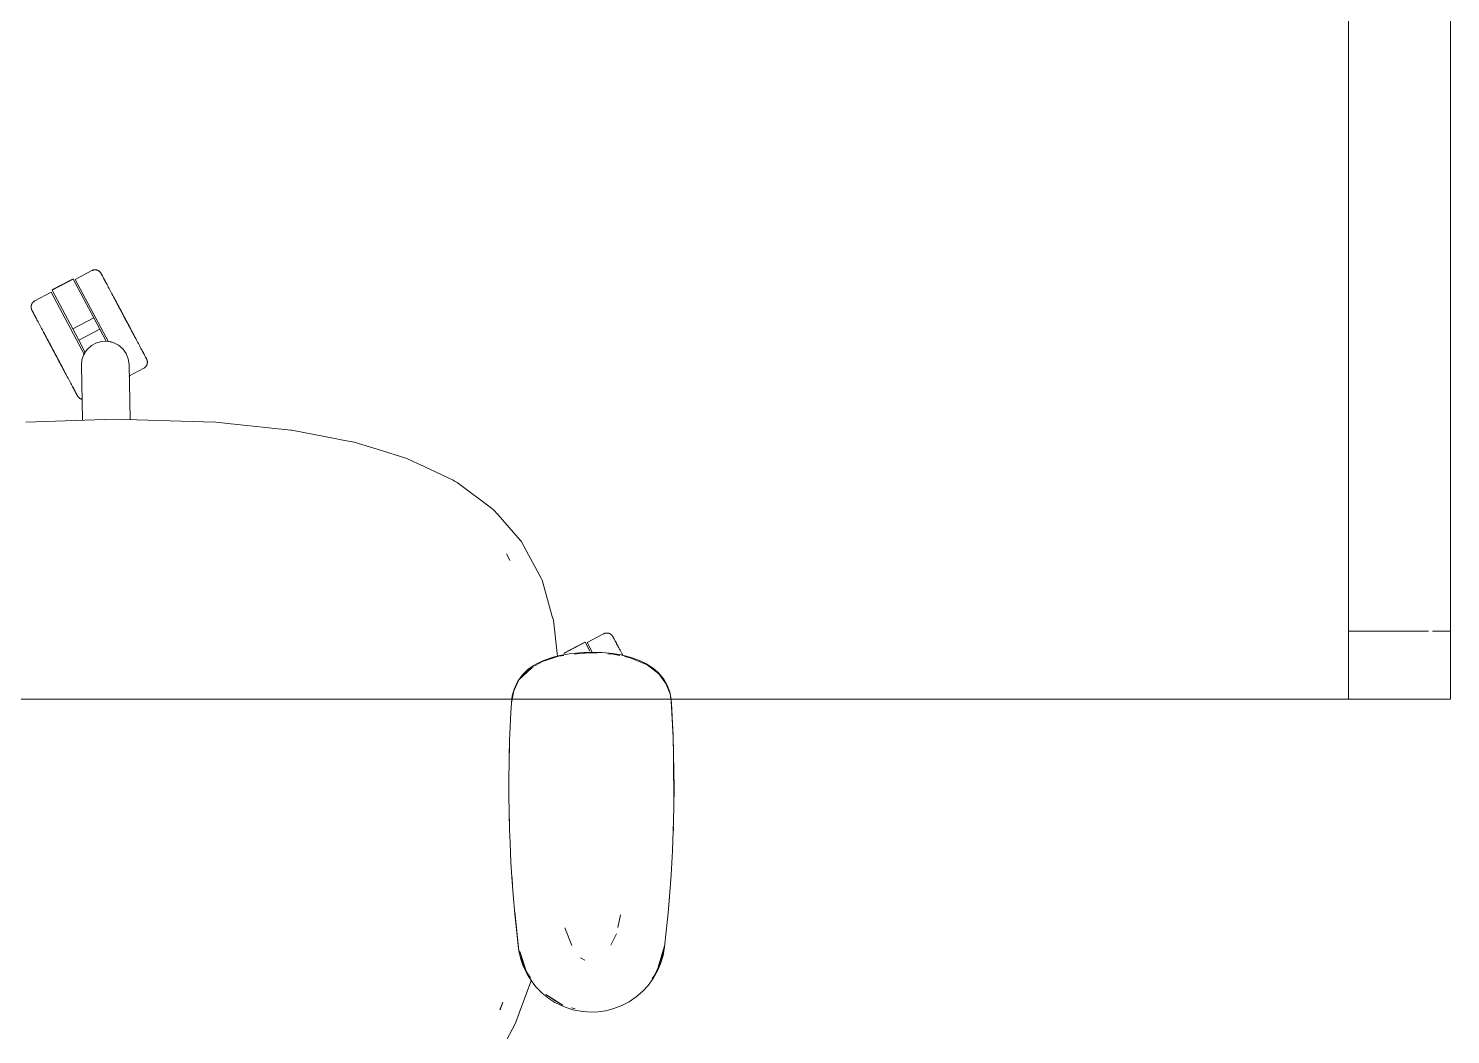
# Model space of a CAD drawing. Header units: millimetres. Extents: x 155927 to 326028, y -36033 to 97293.
# Drawn here: x 218291 to 219127, y 17113 to 17704 of the extents above; entities that cross this region are included whole.
import ezdxf

# ---------------------------------------------------------------- set-up
doc = ezdxf.new("R2010")
doc.units = ezdxf.units.MM
doc.header["$MEASUREMENT"] = 0
doc.layers.add('G-IMPT', color=8, linetype='CONTINUOUS', lineweight=9)
doc.layers.add('I-FURN', color=8, linetype='CONTINUOUS', lineweight=9)

msp = doc.modelspace()

# ---------------------------------------------------------------- linework, layer by layer
at = {"layer": 'G-IMPT'}
for p, q in [((218289.91, 17472.45), (218342.1, 17474.15)), ((218342.1, 17474.15), (218394.26, 17472.54)), ((218394.26, 17472.54), (218401.52, 17472.31)), ((218408.59, 17471.58), (218401.52, 17472.31)), ((218445.58, 17467.76), (218408.59, 17471.58)), ((218445.58, 17467.76), (218446.04, 17467.67)), ((218471.42, 17462.8), (218446.04, 17467.67)), ((218471.42, 17462.8), (218475.08, 17462.1)), ((218482.69, 17460.64), (218475.08, 17462.1)), ((218496.29, 17456.45), (218482.69, 17460.64)), ((218513.57, 17451.12), (218496.29, 17456.45)), ((218513.57, 17451.12), (218520.33, 17447.93)), ((218521.25, 17447.5), (218520.33, 17447.93)), ((218540.89, 17438.24), (218521.25, 17447.5)), ((218540.89, 17438.24), (218541.6, 17437.81)), ((218543.17, 17436.87), (218541.6, 17437.81)), ((218543.94, 17436.41), (218543.17, 17436.87)), ((218543.94, 17436.41), (218563.44, 17421.84)), ((218563.44, 17421.84), (218564.41, 17421.12)), ((218567.28, 17417.86), (218564.41, 17421.12)), ((218567.28, 17417.86), (218580.3, 17403.07)), ((218580.3, 17403.07), (218580.88, 17402.41)), ((218572.27, 17395.11), (218574.23, 17391.22)), ((218572.27, 17395.11), (218573.45, 17392.81)), ((218586.47, 17391.97), (218580.88, 17402.41)), ((218573.45, 17392.81), (218574.23, 17391.22)), ((218592.48, 17380.73), (218586.47, 17391.97)), ((218593.08, 17379.62), (218592.48, 17380.73)), ((218599.08, 17358.28), (218593.08, 17379.62)), ((218599.08, 17358.28), (218599.72, 17356.01)), ((218602.13, 17334.74), (218599.72, 17356.01)), ((218603.48, 17335.41), (218610.24, 17336.52)), ((218617.56, 17337.1), (218610.24, 17336.52)), ((218614.9, 17336.58), (218612.12, 17336.19)), ((218614.9, 17336.58), (218622.06, 17336.81)), ((218617.56, 17337.1), (218622.06, 17337.19)), ((218622.06, 17337.19), (218628.4, 17337.01)), ((218625.17, 17336.62), (218622.06, 17336.81)), ((218634.55, 17336.44), (218628.4, 17337.01)), ((218634.89, 17336.03), (218631.68, 17336.22)), ((218634.55, 17336.44), (218640.48, 17335.44)), ((218638.64, 17335.26), (218634.89, 17336.03)), ((218587.03, 17328.06), (218579.64, 17321.15)), ((218588.1, 17328.75), (218584.94, 17326.86)), ((218585, 17327.23), (218588.45, 17329.68)), ((218587.03, 17328.06), (218585.56, 17326.78)), ((218589.83, 17330.48), (218588.45, 17329.68)), ((218590.33, 17330.08), (218588.88, 17329.22)), ((218594.46, 17332.69), (218589.83, 17330.48)), ((218593.25, 17331.83), (218590.79, 17330.36)), ((218602.64, 17334.86), (218593.25, 17331.83)), ((218599.55, 17334.43), (218594.46, 17332.69)), ((218599.55, 17334.43), (218603.48, 17335.41)), ((218605.93, 17335.32), (218602.64, 17334.86)), ((218645.96, 17334.01), (218640.48, 17335.44)), ((218644.85, 17333.99), (218641.39, 17334.7)), ((218644.85, 17333.99), (218650.47, 17331.66)), ((218645.96, 17334.01), (218650.3, 17332.43)), ((218654.37, 17330.44), (218650.3, 17332.43)), ((218654.87, 17329.82), (218650.47, 17331.66)), ((218654.37, 17330.44), (218658.42, 17327.79)), ((218661.66, 17324.6), (218654.87, 17329.82)), ((218658.42, 17327.79), (218661.46, 17325.12)), ((218578.62, 17319.83), (218576.63, 17315.5)), ((218578.54, 17318.92), (218579.64, 17321.15)), ((218578.62, 17319.83), (218580.82, 17323.04)), ((218584.94, 17326.86), (218579.64, 17321.15)), ((218579.64, 17321.15), (218581.87, 17323.57)), ((218581.95, 17324.37), (218580.82, 17323.04)), ((218585.41, 17326.64), (218581.87, 17323.57)), ((218581.95, 17324.37), (218585, 17327.23)), ((218664.53, 17321.38), (218661.46, 17325.12)), ((218665.82, 17318.98), (218661.66, 17324.6)), ((218666.49, 17317.95), (218664.53, 17321.38)), ((218668.23, 17312.78), (218665.82, 17318.98)), ((218575.32, 17309.61), (218575.56, 17311.55)), ((218576.43, 17314.66), (218575.49, 17309.61)), ((218575.56, 17311.55), (218576.63, 17315.5)), ((218578.54, 17318.92), (218576.43, 17314.66)), ((218666.49, 17317.95), (218667.89, 17314.31)), ((218668.25, 17312.96), (218667.89, 17314.31)), ((218668.23, 17312.78), (218668.71, 17309.61)), ((218668.25, 17312.96), (218668.7, 17310.57)), ((218574.78, 17301.87), (218575.06, 17307.54)), ((218575.49, 17309.61), (218575.06, 17307.31)), ((218575.06, 17307.54), (218575.32, 17309.61)), ((218668.95, 17308.92), (218668.7, 17310.57)), ((218670, 17288.34), (218668.95, 17308.92)), ((218670.04, 17287.14), (218668.95, 17308.92)), ((218668.95, 17308.92), (218669.06, 17307.31)), ((218670.04, 17287.14), (218669.06, 17307.31)), ((218574.78, 17301.87), (218574.16, 17289.31)), ((218573.66, 17270.1), (218574.04, 17285.77)), ((218574.04, 17285.77), (218574.16, 17289.31)), ((218670.5, 17266.95), (218670, 17288.34)), ((218670.34, 17276.78), (218670, 17288.34)), ((218670, 17288.34), (218670.04, 17287.14)), ((218670.5, 17266.95), (218670.04, 17287.14)), ((218573.98, 17282.37), (218573.84, 17279.04)), ((218573.84, 17276.82), (218573.84, 17279.04)), ((218573.66, 17270.1), (218573.61, 17265.59)), ((218670.46, 17246.76), (218670.34, 17276.78)), ((218670.5, 17266.95), (218670.34, 17276.78)), ((218670.34, 17276.78), (218670.54, 17257.56)), ((218670.48, 17268.99), (218670.41, 17270.9)), ((218670.46, 17266.84), (218670.48, 17268.99)), ((218573.61, 17265.59), (218573.62, 17250.87)), ((218670.46, 17246.76), (218670.5, 17266.95)), ((218670.46, 17246.76), (218670.54, 17257.56)), ((218573.69, 17245.4), (218573.62, 17250.87)), ((218573.69, 17245.4), (218573.98, 17233.1)), ((218670.46, 17246.76), (218670.29, 17238.35)), ((218573.83, 17238.63), (218573.83, 17240.7)), ((218573.9, 17236.97), (218573.83, 17238.63)), ((218669.9, 17226.59), (218670.29, 17238.35)), ((218574.28, 17225.22), (218573.98, 17233.1)), ((218670.04, 17231.47), (218670.15, 17233.41)), ((218670.15, 17233.41), (218670.17, 17234.9)), ((218574.28, 17225.22), (218574.82, 17213.91)), ((218668.84, 17206.42), (218669.65, 17220.56)), ((218669.9, 17226.59), (218669.65, 17220.56)), ((218575.38, 17205.04), (218574.82, 17213.91)), ((218575.38, 17205.04), (218576.11, 17194.75)), ((218575.52, 17203), (218575.42, 17204.9)), ((218575.52, 17203), (218575.65, 17201.58)), ((218668.51, 17201.34), (218668.84, 17206.42)), ((218577.09, 17183.36), (218576.11, 17194.75)), ((218668.51, 17201.34), (218667.27, 17186.28)), ((218667.27, 17186.28), (218666.92, 17182.15)), ((218667.86, 17193.15), (218667.69, 17191.48)), ((218579.45, 17161.92), (218576.99, 17184.87)), ((218576.99, 17184.87), (218579.11, 17164.74)), ((218579.45, 17161.92), (218577.09, 17183.36)), ((218639.05, 17182.94), (218637.47, 17175.5)), ((218666.92, 17182.15), (218665.01, 17164.22)), ((218606.34, 17175.44), (218610.49, 17165.01)), ((218633.44, 17165.11), (218636.71, 17171.89)), ((218579.45, 17161.92), (218579.11, 17164.74)), ((218579.45, 17161.92), (218580.6, 17156.96)), ((218579.66, 17161.84), (218580.24, 17158.79)), ((218583.85, 17149.57), (218580.03, 17161.42)), ((218582.94, 17152.27), (218580.03, 17161.42)), ((218665.01, 17164.74), (218661.18, 17152.27)), ((218661.18, 17152.27), (218664.1, 17161.42)), ((218662.97, 17155.77), (218664.89, 17164.17)), ((218665.01, 17164.74), (218664.1, 17161.42)), ((218665.01, 17164.22), (218664.12, 17159.18)), ((218580.24, 17158.79), (218583.85, 17149.57)), ((218582.05, 17152.82), (218580.6, 17156.96)), ((218584.24, 17148.24), (218582.05, 17152.82)), ((218583.85, 17149.57), (218582.94, 17152.27)), ((218616.01, 17157.49), (218615.56, 17157.78)), ((218618.24, 17156.47), (218616.01, 17157.49)), ((218662.97, 17155.77), (218659.23, 17147.7)), ((218660.84, 17150.08), (218662.65, 17154.32)), ((218662.65, 17154.32), (218664.12, 17159.18)), ((218586.85, 17144.81), (218579.91, 17125.87)), ((218583.85, 17149.57), (218586.27, 17145.99)), ((218584.24, 17148.24), (218586.97, 17143.92)), ((218589.59, 17140.61), (218586.97, 17143.92)), ((218655.33, 17141.55), (218658.33, 17145.64)), ((218657.64, 17145.59), (218659.23, 17147.7)), ((218660.84, 17150.08), (218658.33, 17145.64)), ((218593.14, 17137.01), (218589.59, 17140.61)), ((218593.14, 17137.01), (218597.12, 17133.82)), ((218605.27, 17129.96), (218595.32, 17136.28)), ((218601.59, 17132.12), (218595.32, 17136.28)), ((218648.33, 17134.79), (218652.17, 17138.11)), ((218655.33, 17141.55), (218652.17, 17138.11)), ((218568.31, 17127.18), (218569.94, 17131.64)), ((218568.31, 17127.18), (218568.57, 17127.76)), ((218569.94, 17131.64), (218568.57, 17127.76)), ((218600.66, 17131.55), (218597.12, 17133.82)), ((218605.17, 17129.31), (218600.66, 17131.55)), ((218605.27, 17129.96), (218601.59, 17132.12)), ((218605.17, 17129.31), (218609.95, 17127.6)), ((218612.07, 17127.03), (218609.95, 17127.6)), ((218610.38, 17128.4), (218612.41, 17127.78)), ((218617.02, 17126.15), (218612.07, 17127.03)), ((218630.42, 17126.68), (218635.29, 17127.94)), ((218640, 17129.77), (218635.29, 17127.94)), ((218644.17, 17131.96), (218640, 17129.77)), ((218644.17, 17131.96), (218648.33, 17134.79)), ((218576.79, 17118.14), (218577.72, 17119.9)), ((218579.91, 17125.87), (218577.72, 17119.9)), ((218622.06, 17125.86), (218617.02, 17126.15)), ((218622.06, 17125.86), (218625.91, 17126.03)), ((218630.42, 17126.68), (218625.91, 17126.03)), ((218572.65, 17110.24), (218576.79, 17118.14))]:
    msp.add_line(p, q, dxfattribs=at)
at = {"layer": 'I-FURN'}
for p, q in [((219126.52, 18109.61), (219126.52, 17309.61)), ((219126.52, 17309.61), (219126.52, 18109.61)), ((219126.52, 18109.61), (219126.52, 17309.61)), ((219066.52, 18069.61), (219066.52, 17349.61)), ((219126.52, 17349.61), (219126.52, 18069.61)), ((219066.52, 17309.61), (219066.52, 17744.61)), ((218328.67, 17561.42), (218318.98, 17556.27)), ((218328.67, 17561.42), (218328.81, 17561.49)), ((218328.81, 17561.49), (218328.96, 17561.56)), ((218328.96, 17561.56), (218329.11, 17561.62)), ((218329.11, 17561.62), (218329.26, 17561.67)), ((218329.26, 17561.67), (218329.41, 17561.72)), ((218329.41, 17561.72), (218329.57, 17561.76)), ((218329.57, 17561.76), (218329.72, 17561.8)), ((218329.72, 17561.8), (218329.88, 17561.83)), ((218329.88, 17561.83), (218330.04, 17561.85)), ((218330.04, 17561.85), (218330.2, 17561.87)), ((218330.2, 17561.87), (218330.36, 17561.88)), ((218330.36, 17561.88), (218330.52, 17561.89)), ((218330.52, 17561.89), (218330.68, 17561.89)), ((218330.68, 17561.89), (218330.85, 17561.88)), ((218330.85, 17561.88), (218331.01, 17561.86)), ((218331.01, 17561.86), (218331.17, 17561.84)), ((218331.17, 17561.84), (218331.32, 17561.81)), ((218331.32, 17561.81), (218331.48, 17561.78)), ((218331.48, 17561.78), (218331.64, 17561.74)), ((218331.64, 17561.74), (218331.79, 17561.69)), ((218331.79, 17561.69), (218331.95, 17561.64)), ((218331.95, 17561.64), (218332.1, 17561.58)), ((218332.1, 17561.58), (218332.24, 17561.52)), ((218332.24, 17561.52), (218332.39, 17561.45)), ((218332.39, 17561.45), (218332.53, 17561.37)), ((218332.53, 17561.37), (218332.67, 17561.29)), ((218332.67, 17561.29), (218332.8, 17561.2)), ((218332.8, 17561.2), (218332.94, 17561.11)), ((218332.94, 17561.11), (218333.07, 17561.01)), ((218317.66, 17556.62), (218305.3, 17550.05)), ((218305.39, 17549.88), (218317.75, 17556.45)), ((218317.75, 17556.45), (218329.82, 17533.74)), ((218318.98, 17556.27), (218338.5, 17519.55)), ((218333.07, 17561.01), (218333.19, 17560.91)), ((218333.19, 17560.91), (218333.31, 17560.8)), ((218333.31, 17560.8), (218333.42, 17560.69)), ((218333.42, 17560.69), (218333.54, 17560.57)), ((218333.54, 17560.57), (218333.64, 17560.45)), ((218333.64, 17560.45), (218333.74, 17560.33)), ((218333.74, 17560.33), (218333.84, 17560.2)), ((218333.84, 17560.2), (218333.93, 17560.06)), ((218333.93, 17560.06), (218334.02, 17559.93)), ((218334.02, 17559.93), (218334.1, 17559.79)), ((218334.1, 17559.79), (218334.12, 17559.75)), ((218334.12, 17559.75), (218334.13, 17559.73)), ((218334.12, 17559.74), (218334.12, 17559.75)), ((218334.14, 17559.7), (218334.12, 17559.74)), ((218334.13, 17559.73), (218334.16, 17559.67)), ((218334.19, 17559.62), (218334.14, 17559.7)), ((218334.16, 17559.67), (218334.21, 17559.57)), ((218334.25, 17559.5), (218334.19, 17559.62)), ((218334.21, 17559.57), (218334.29, 17559.43)), ((218334.34, 17559.34), (218334.25, 17559.5)), ((218334.29, 17559.43), (218334.38, 17559.25)), ((218334.44, 17559.13), (218334.34, 17559.34)), ((218334.38, 17559.25), (218334.5, 17559.03)), ((218334.57, 17558.89), (218334.44, 17559.13)), ((218334.5, 17559.03), (218334.64, 17558.77)), ((218334.72, 17558.61), (218334.57, 17558.89)), ((218334.64, 17558.77), (218334.8, 17558.47)), ((218334.89, 17558.3), (218334.72, 17558.61)), ((218334.8, 17558.47), (218334.97, 17558.14)), ((218335.08, 17557.94), (218334.89, 17558.3)), ((218334.97, 17558.14), (218335.17, 17557.77)), ((218335.29, 17557.55), (218335.08, 17557.94)), ((218335.17, 17557.77), (218335.39, 17557.36)), ((218335.52, 17557.12), (218335.29, 17557.55)), ((218335.39, 17557.36), (218335.63, 17556.91)), ((218335.76, 17556.65), (218335.52, 17557.12)), ((218335.63, 17556.91), (218335.88, 17556.43)), ((218336.03, 17556.15), (218335.76, 17556.65)), ((218335.88, 17556.43), (218336.16, 17555.91)), ((218336.31, 17555.62), (218336.03, 17556.15)), ((218336.16, 17555.91), (218336.45, 17555.36)), ((218336.62, 17555.05), (218336.31, 17555.62)), ((218336.45, 17555.36), (218336.76, 17554.77)), ((218336.94, 17554.45), (218336.62, 17555.05)), ((218337.27, 17553.81), (218336.94, 17554.45)), ((218337.63, 17553.15), (218337.27, 17553.81)), ((218338, 17552.45), (218337.63, 17553.15)), ((218304.85, 17548.75), (218295.17, 17543.6)), ((218304.85, 17548.75), (218324.39, 17512)), ((218317.46, 17527.17), (218305.39, 17549.88)), ((218338.38, 17551.73), (218338, 17552.45)), ((218338.78, 17550.98), (218338.38, 17551.73)), ((218339.19, 17550.21), (218338.78, 17550.98)), ((218339.62, 17549.41), (218339.19, 17550.21)), ((218340.06, 17548.58), (218339.62, 17549.41)), ((218340.51, 17547.73), (218340.06, 17548.58)), ((218340.97, 17546.87), (218340.51, 17547.73)), ((218341.44, 17545.98), (218340.97, 17546.87)), ((218341.92, 17545.07), (218341.44, 17545.98)), ((218341.66, 17545.56), (218342.14, 17544.65)), ((218342.41, 17544.15), (218341.92, 17545.07)), ((218342.14, 17544.65), (218342.64, 17543.72)), ((218293.03, 17540.17), (218293.04, 17540.33)), ((218293.03, 17540.01), (218293.03, 17540.17)), ((218293.03, 17539.85), (218293.03, 17540.01)), ((218293.05, 17539.69), (218293.03, 17539.85)), ((218293.04, 17540.33), (218293.05, 17540.49)), ((218293.05, 17540.49), (218293.08, 17540.65)), ((218293.06, 17539.53), (218293.05, 17539.69)), ((218293.09, 17539.37), (218293.06, 17539.53)), ((218293.08, 17540.65), (218293.1, 17540.81)), ((218293.12, 17539.21), (218293.09, 17539.37)), ((218293.1, 17540.81), (218293.14, 17540.97)), ((218293.15, 17539.05), (218293.12, 17539.21)), ((218293.14, 17540.97), (218293.18, 17541.13)), ((218293.2, 17538.9), (218293.15, 17539.05)), ((218293.18, 17541.13), (218293.22, 17541.28)), ((218293.25, 17538.74), (218293.2, 17538.9)), ((218293.22, 17541.28), (218293.28, 17541.43)), ((218293.3, 17538.59), (218293.25, 17538.74)), ((218293.28, 17541.43), (218293.33, 17541.58)), ((218293.36, 17538.44), (218293.3, 17538.59)), ((218293.33, 17541.58), (218293.4, 17541.73)), ((218293.43, 17538.3), (218293.36, 17538.44)), ((218293.4, 17541.73), (218293.47, 17541.88)), ((218293.5, 17538.15), (218293.43, 17538.3)), ((218293.47, 17541.88), (218293.54, 17542.02)), ((218293.53, 17538.11), (218293.5, 17538.15)), ((218293.5, 17538.15), (218293.5, 17538.15)), ((218293.5, 17538.15), (218293.51, 17538.13)), ((218293.51, 17538.13), (218293.54, 17538.07)), ((218293.57, 17538.02), (218293.53, 17538.11)), ((218293.54, 17542.02), (218293.63, 17542.16)), ((218293.54, 17538.07), (218293.6, 17537.97)), ((218293.63, 17537.9), (218293.57, 17538.02)), ((218293.6, 17537.97), (218293.67, 17537.83)), ((218293.63, 17542.16), (218293.71, 17542.29)), ((218293.72, 17537.74), (218293.63, 17537.9)), ((218293.67, 17537.83), (218293.77, 17537.65)), ((218293.71, 17542.29), (218293.81, 17542.42)), ((218293.83, 17537.54), (218293.72, 17537.74)), ((218293.77, 17537.65), (218293.88, 17537.43)), ((218293.81, 17542.42), (218293.9, 17542.55)), ((218293.96, 17537.3), (218293.83, 17537.54)), ((218293.88, 17537.43), (218294.02, 17537.17)), ((218293.9, 17542.55), (218294.01, 17542.68)), ((218294.1, 17537.02), (218293.96, 17537.3)), ((218294.01, 17542.68), (218294.11, 17542.8)), ((218294.02, 17537.17), (218294.18, 17536.88)), ((218294.27, 17536.7), (218294.1, 17537.02)), ((218294.11, 17542.8), (218294.23, 17542.91)), ((218294.18, 17536.88), (218294.36, 17536.54)), ((218294.23, 17542.91), (218294.34, 17543.02)), ((218294.46, 17536.35), (218294.27, 17536.7)), ((218294.34, 17543.02), (218294.46, 17543.13)), ((218294.36, 17536.54), (218294.56, 17536.17)), ((218294.46, 17543.13), (218294.59, 17543.23)), ((218294.67, 17535.95), (218294.46, 17536.35)), ((218294.56, 17536.17), (218294.77, 17535.76)), ((218294.59, 17543.23), (218294.72, 17543.33)), ((218294.72, 17543.33), (218294.85, 17543.42)), ((218294.85, 17543.42), (218294.99, 17543.5)), ((218294.99, 17543.5), (218295.13, 17543.58)), ((218295.13, 17543.58), (218295.17, 17543.6)), ((218342.91, 17543.21), (218342.41, 17544.15)), ((218342.64, 17543.72), (218343.14, 17542.78)), ((218343.42, 17542.26), (218342.91, 17543.21)), ((218343.14, 17542.78), (218343.65, 17541.82)), ((218343.93, 17541.3), (218343.42, 17542.26)), ((218343.65, 17541.82), (218344.17, 17540.85)), ((218344.45, 17540.32), (218343.93, 17541.3)), ((218344.17, 17540.85), (218344.69, 17539.87)), ((218344.97, 17539.34), (218344.45, 17540.32)), ((218344.69, 17539.87), (218345.21, 17538.88)), ((218345.5, 17538.35), (218344.97, 17539.34)), ((218345.21, 17538.88), (218345.74, 17537.89)), ((218346.03, 17537.35), (218345.5, 17538.35)), ((218345.74, 17537.89), (218346.27, 17536.89)), ((218346.56, 17536.35), (218346.03, 17537.35)), ((218346.27, 17536.89), (218346.8, 17535.89)), ((218347.09, 17535.35), (218346.56, 17536.35)), ((218294.9, 17535.52), (218294.67, 17535.95)), ((218294.77, 17535.76), (218295.01, 17535.31)), ((218295.15, 17535.06), (218294.9, 17535.52)), ((218295.01, 17535.31), (218295.27, 17534.83)), ((218295.41, 17534.56), (218295.15, 17535.06)), ((218295.27, 17534.83), (218295.54, 17534.31)), ((218295.7, 17534.02), (218295.41, 17534.56)), ((218295.54, 17534.31), (218295.84, 17533.76)), ((218296, 17533.45), (218295.7, 17534.02)), ((218295.84, 17533.76), (218296.15, 17533.18)), ((218296.15, 17533.18), (218296.47, 17532.56)), ((218296.47, 17532.56), (218296.82, 17531.91)), ((218296.82, 17531.91), (218297.18, 17531.24)), ((218297.18, 17531.24), (218297.55, 17530.53)), ((218297.55, 17530.53), (218297.95, 17529.79)), ((218297.95, 17529.79), (218298.35, 17529.03)), ((218298.35, 17529.03), (218298.77, 17528.25)), ((218298.77, 17528.25), (218299.2, 17527.43)), ((218317.46, 17527.17), (218329.82, 17533.74)), ((218329.82, 17533.74), (218333.36, 17527.1)), ((218346.8, 17535.89), (218347.34, 17534.88)), ((218347.63, 17534.34), (218347.09, 17535.35)), ((218347.34, 17534.88), (218347.87, 17533.88)), ((218348.16, 17533.34), (218347.63, 17534.34)), ((218347.87, 17533.88), (218348.41, 17532.87)), ((218348.69, 17532.33), (218348.16, 17533.34)), ((218348.41, 17532.87), (218348.94, 17531.87)), ((218349.23, 17531.33), (218348.69, 17532.33)), ((218348.94, 17531.87), (218349.47, 17530.88)), ((218349.75, 17530.34), (218349.23, 17531.33)), ((218349.47, 17530.88), (218350, 17529.88)), ((218350.28, 17529.35), (218349.75, 17530.34)), ((218350, 17529.88), (218350.52, 17528.9)), ((218350.8, 17528.37), (218350.28, 17529.35)), ((218350.52, 17528.9), (218351.04, 17527.93)), ((218351.31, 17527.4), (218350.8, 17528.37)), ((218351.04, 17527.93), (218351.55, 17526.96)), ((218299.2, 17527.43), (218299.65, 17526.6)), ((218299.89, 17526.14), (218299.44, 17526.99)), ((218299.65, 17526.6), (218300.1, 17525.74)), ((218300.35, 17525.27), (218299.89, 17526.14)), ((218300.1, 17525.74), (218300.57, 17524.86)), ((218300.82, 17524.38), (218300.35, 17525.27)), ((218300.57, 17524.86), (218301.04, 17523.97)), ((218301.3, 17523.48), (218300.82, 17524.38)), ((218301.04, 17523.97), (218301.53, 17523.05)), ((218301.8, 17522.55), (218301.3, 17523.48)), ((218301.53, 17523.05), (218302.02, 17522.13)), ((218302.29, 17521.62), (218301.8, 17522.55)), ((218302.02, 17522.13), (218302.53, 17521.18)), ((218302.8, 17520.67), (218302.29, 17521.62)), ((218302.53, 17521.18), (218303.03, 17520.22)), ((218303.31, 17519.7), (218302.8, 17520.67)), ((218303.03, 17520.22), (218303.55, 17519.25)), ((218303.83, 17518.73), (218303.31, 17519.7)), ((218320.99, 17520.53), (218317.46, 17527.17)), ((218320.99, 17520.53), (218333.36, 17527.1)), ((218324.79, 17513.38), (218320.99, 17520.53)), ((218331.38, 17518.96), (218334.64, 17519.83)), ((218333.36, 17527.1), (218337.15, 17519.96)), ((218334.64, 17519.83), (218338.01, 17519.89)), ((218338.01, 17519.89), (218341.3, 17519.14)), ((218351.82, 17526.45), (218351.31, 17527.4)), ((218351.55, 17526.96), (218352.06, 17526.01)), ((218352.33, 17525.5), (218351.82, 17526.45)), ((218352.06, 17526.01), (218352.55, 17525.07)), ((218352.82, 17524.57), (218352.33, 17525.5)), ((218352.55, 17525.07), (218353.04, 17524.15)), ((218353.31, 17523.66), (218352.82, 17524.57)), ((218353.04, 17524.15), (218353.53, 17523.25)), ((218353.78, 17522.76), (218353.31, 17523.66)), ((218353.53, 17523.25), (218354, 17522.36)), ((218354.25, 17521.89), (218353.78, 17522.76)), ((218354, 17522.36), (218354.46, 17521.49)), ((218354.7, 17521.03), (218354.25, 17521.89)), ((218354.46, 17521.49), (218354.91, 17520.64)), ((218355.15, 17520.2), (218354.7, 17521.03)), ((218355.58, 17519.38), (218355.15, 17520.2)), ((218356, 17518.6), (218355.58, 17519.38)), ((218303.55, 17519.25), (218304.07, 17518.28)), ((218304.35, 17517.74), (218303.83, 17518.73)), ((218304.07, 17518.28), (218304.6, 17517.29)), ((218304.88, 17516.75), (218304.35, 17517.74)), ((218304.6, 17517.29), (218305.12, 17516.29)), ((218305.41, 17515.76), (218304.88, 17516.75)), ((218305.12, 17516.29), (218305.65, 17515.3)), ((218305.94, 17514.75), (218305.41, 17515.76)), ((218305.65, 17515.3), (218306.19, 17514.29)), ((218306.48, 17513.75), (218305.94, 17514.75)), ((218306.19, 17514.29), (218306.72, 17513.29)), ((218307.01, 17512.75), (218306.48, 17513.75)), ((218306.72, 17513.29), (218307.26, 17512.28)), ((218307.55, 17511.74), (218307.01, 17512.75)), ((218307.26, 17512.28), (218307.79, 17511.28)), ((218308.08, 17510.74), (218307.55, 17511.74)), ((218307.79, 17511.28), (218308.32, 17510.28)), ((218322.92, 17509.08), (218324.07, 17512.25)), ((218324.07, 17512.25), (218325.93, 17515.06)), ((218325.93, 17515.06), (218328.42, 17517.34)), ((218328.42, 17517.34), (218331.38, 17518.96)), ((218341.3, 17519.14), (218344.31, 17517.62)), ((218344.31, 17517.62), (218346.88, 17515.43)), ((218346.88, 17515.43), (218348.84, 17512.69)), ((218348.84, 17512.69), (218350.09, 17509.55)), ((218356.4, 17517.83), (218356, 17518.6)), ((218356.79, 17517.1), (218356.4, 17517.83)), ((218357.17, 17516.39), (218356.79, 17517.1)), ((218357.53, 17515.71), (218357.17, 17516.39)), ((218357.88, 17515.07), (218357.53, 17515.71)), ((218358.2, 17514.45), (218357.88, 17515.07)), ((218358.51, 17513.87), (218358.2, 17514.45)), ((218358.35, 17514.18), (218358.65, 17513.61)), ((218358.81, 17513.31), (218358.51, 17513.87)), ((218358.65, 17513.61), (218358.94, 17513.07)), ((218359.08, 17512.8), (218358.81, 17513.31)), ((218358.94, 17513.07), (218359.2, 17512.57)), ((218359.34, 17512.32), (218359.08, 17512.8)), ((218359.2, 17512.57), (218359.45, 17512.11)), ((218359.58, 17511.87), (218359.34, 17512.32)), ((218359.45, 17512.11), (218359.68, 17511.68)), ((218359.79, 17511.46), (218359.58, 17511.87)), ((218359.68, 17511.68), (218359.89, 17511.28)), ((218359.99, 17511.09), (218359.79, 17511.46)), ((218359.89, 17511.28), (218360.08, 17510.93)), ((218360.17, 17510.75), (218359.99, 17511.09)), ((218308.61, 17509.74), (218308.08, 17510.74)), ((218308.32, 17510.28), (218308.85, 17509.28)), ((218309.14, 17508.74), (218308.61, 17509.74)), ((218308.85, 17509.28), (218309.38, 17508.29)), ((218309.66, 17507.76), (218309.14, 17508.74)), ((218309.38, 17508.29), (218309.9, 17507.31)), ((218310.18, 17506.78), (218309.66, 17507.76)), ((218309.9, 17507.31), (218310.42, 17506.33)), ((218310.7, 17505.81), (218310.18, 17506.78)), ((218310.42, 17506.33), (218310.93, 17505.37)), ((218311.21, 17504.85), (218310.7, 17505.81)), ((218310.93, 17505.37), (218311.44, 17504.42)), ((218311.71, 17503.91), (218311.21, 17504.85)), ((218311.44, 17504.42), (218311.94, 17503.48)), ((218312.2, 17502.98), (218311.71, 17503.91)), ((218311.94, 17503.48), (218312.43, 17502.56)), ((218312.69, 17502.06), (218312.2, 17502.98)), ((218322.58, 17505.72), (218322.92, 17509.08)), ((218323.14, 17473.53), (218322.58, 17505.72)), ((218350.09, 17509.55), (218350.56, 17506.21)), ((218350.34, 17499.32), (218359.18, 17504.02)), ((218350.56, 17506.21), (218351.12, 17473.87)), ((218359.22, 17504.04), (218359.18, 17504.02)), ((218359.36, 17504.12), (218359.22, 17504.04)), ((218359.5, 17504.21), (218359.36, 17504.12)), ((218359.63, 17504.3), (218359.5, 17504.21)), ((218359.76, 17504.4), (218359.63, 17504.3)), ((218359.88, 17504.5), (218359.76, 17504.4)), ((218360.01, 17504.61), (218359.88, 17504.5)), ((218360.12, 17504.72), (218360.01, 17504.61)), ((218360.08, 17510.93), (218360.24, 17510.61)), ((218360.23, 17504.83), (218360.12, 17504.72)), ((218360.33, 17510.45), (218360.17, 17510.75)), ((218360.34, 17504.95), (218360.23, 17504.83)), ((218360.24, 17510.61), (218360.39, 17510.33)), ((218360.47, 17510.2), (218360.33, 17510.45)), ((218360.45, 17505.08), (218360.34, 17504.95)), ((218360.39, 17510.33), (218360.52, 17510.09)), ((218360.54, 17505.2), (218360.45, 17505.08)), ((218360.58, 17509.98), (218360.47, 17510.2)), ((218360.52, 17510.09), (218360.63, 17509.89)), ((218360.64, 17505.34), (218360.54, 17505.2)), ((218360.68, 17509.8), (218360.58, 17509.98)), ((218360.63, 17509.89), (218360.71, 17509.73)), ((218360.72, 17505.47), (218360.64, 17505.34)), ((218360.75, 17509.66), (218360.68, 17509.8)), ((218360.71, 17509.73), (218360.78, 17509.6)), ((218360.8, 17505.61), (218360.72, 17505.47)), ((218360.81, 17509.56), (218360.75, 17509.66)), ((218360.78, 17509.6), (218360.82, 17509.52)), ((218360.88, 17505.75), (218360.8, 17505.61)), ((218360.84, 17509.49), (218360.81, 17509.56)), ((218360.82, 17509.52), (218360.84, 17509.48)), ((218360.85, 17509.47), (218360.84, 17509.49)), ((218360.84, 17509.48), (218360.85, 17509.47)), ((218360.85, 17509.47), (218360.92, 17509.33)), ((218360.95, 17505.9), (218360.88, 17505.75)), ((218360.92, 17509.33), (218360.99, 17509.18)), ((218361.02, 17506.05), (218360.95, 17505.9)), ((218360.99, 17509.18), (218361.05, 17509.04)), ((218361.07, 17506.2), (218361.02, 17506.05)), ((218361.05, 17509.04), (218361.1, 17508.88)), ((218361.13, 17506.35), (218361.07, 17506.2)), ((218361.1, 17508.88), (218361.15, 17508.73)), ((218361.17, 17506.5), (218361.13, 17506.35)), ((218361.15, 17508.73), (218361.2, 17508.57)), ((218361.21, 17506.66), (218361.17, 17506.5)), ((218361.2, 17508.57), (218361.23, 17508.42)), ((218361.25, 17506.82), (218361.21, 17506.66)), ((218361.23, 17508.42), (218361.26, 17508.26)), ((218361.27, 17506.98), (218361.25, 17506.82)), ((218361.26, 17508.26), (218361.29, 17508.1)), ((218361.29, 17507.14), (218361.27, 17506.98)), ((218361.29, 17508.1), (218361.3, 17507.94)), ((218361.31, 17507.3), (218361.29, 17507.14)), ((218361.3, 17507.94), (218361.32, 17507.78)), ((218361.32, 17507.46), (218361.31, 17507.3)), ((218361.32, 17507.78), (218361.32, 17507.62)), ((218361.32, 17507.62), (218361.32, 17507.46)), ((218312.43, 17502.56), (218312.91, 17501.65)), ((218312.91, 17501.65), (218313.38, 17500.76)), ((218313.38, 17500.76), (218313.84, 17499.89)), ((218313.84, 17499.89), (218314.29, 17499.05)), ((218314.29, 17499.05), (218314.73, 17498.22)), ((218314.73, 17498.22), (218315.16, 17497.42)), ((218315.16, 17497.42), (218315.57, 17496.65)), ((218315.57, 17496.65), (218315.97, 17495.9)), ((218315.97, 17495.9), (218316.35, 17495.17)), ((218316.35, 17495.17), (218316.72, 17494.48)), ((218316.72, 17494.48), (218317.08, 17493.82)), ((218317.08, 17493.82), (218317.41, 17493.18)), ((218317.41, 17493.18), (218317.73, 17492.58)), ((218317.9, 17492.27), (218317.59, 17492.85)), ((218317.73, 17492.58), (218318.04, 17492.01)), ((218318.19, 17491.72), (218317.9, 17492.27)), ((218318.04, 17492.01), (218318.32, 17491.48)), ((218318.47, 17491.2), (218318.19, 17491.72)), ((218318.32, 17491.48), (218318.59, 17490.98)), ((218318.72, 17490.72), (218318.47, 17491.2)), ((218318.59, 17490.98), (218318.83, 17490.51)), ((218318.96, 17490.27), (218318.72, 17490.72)), ((218318.83, 17490.51), (218319.06, 17490.08)), ((218319.18, 17489.86), (218318.96, 17490.27)), ((218319.06, 17490.08), (218319.27, 17489.69)), ((218319.38, 17489.49), (218319.18, 17489.86)), ((218319.27, 17489.69), (218319.46, 17489.33)), ((218319.55, 17489.16), (218319.38, 17489.49)), ((218319.46, 17489.33), (218319.63, 17489.01)), ((218319.71, 17488.86), (218319.55, 17489.16)), ((218319.63, 17489.01), (218319.78, 17488.73)), ((218319.85, 17488.6), (218319.71, 17488.86)), ((218319.78, 17488.73), (218319.91, 17488.49)), ((218319.97, 17488.38), (218319.85, 17488.6)), ((218319.91, 17488.49), (218320.01, 17488.29)), ((218320.06, 17488.2), (218319.97, 17488.38)), ((218320.01, 17488.29), (218320.1, 17488.13)), ((218320.14, 17488.06), (218320.06, 17488.2)), ((218320.1, 17488.13), (218320.16, 17488.01)), ((218320.19, 17487.96), (218320.14, 17488.06)), ((218320.16, 17488.01), (218320.21, 17487.93)), ((218320.22, 17487.9), (218320.19, 17487.96)), ((218320.21, 17487.93), (218320.23, 17487.89)), ((218320.23, 17487.88), (218320.22, 17487.9)), ((218320.23, 17487.89), (218320.23, 17487.88)), ((218320.25, 17487.84), (218320.23, 17487.88)), ((218320.33, 17487.7), (218320.25, 17487.84)), ((218320.42, 17487.56), (218320.33, 17487.7)), ((218320.51, 17487.43), (218320.42, 17487.56)), ((218320.61, 17487.3), (218320.51, 17487.43)), ((218320.71, 17487.18), (218320.61, 17487.3)), ((218320.81, 17487.06), (218320.71, 17487.18)), ((218320.92, 17486.94), (218320.81, 17487.06)), ((218321.04, 17486.83), (218320.92, 17486.94)), ((218321.16, 17486.72), (218321.04, 17486.83)), ((218321.28, 17486.62), (218321.16, 17486.72)), ((218321.41, 17486.52), (218321.28, 17486.62)), ((218321.54, 17486.43), (218321.41, 17486.52)), ((218321.68, 17486.34), (218321.54, 17486.43)), ((218321.82, 17486.26), (218321.68, 17486.34)), ((218321.96, 17486.18), (218321.82, 17486.26)), ((218322.11, 17486.11), (218321.96, 17486.18)), ((218322.25, 17486.05), (218322.11, 17486.11)), ((218322.4, 17485.99), (218322.25, 17486.05)), ((218322.56, 17485.93), (218322.4, 17485.99)), ((218322.71, 17485.89), (218322.56, 17485.93)), ((218322.87, 17485.85), (218322.71, 17485.89)), ((218629.21, 17348.06), (218619.53, 17342.91)), ((218629.21, 17348.06), (218629.36, 17348.13)), ((218629.36, 17348.13), (218629.5, 17348.2)), ((218629.5, 17348.2), (218629.65, 17348.26)), ((218629.65, 17348.26), (218629.8, 17348.31)), ((218629.8, 17348.31), (218629.96, 17348.36)), ((218629.96, 17348.36), (218630.11, 17348.4)), ((218630.11, 17348.4), (218630.27, 17348.44)), ((218630.27, 17348.44), (218630.43, 17348.47)), ((218630.43, 17348.47), (218630.59, 17348.5)), ((218630.59, 17348.5), (218630.75, 17348.51)), ((218630.75, 17348.51), (218630.91, 17348.52)), ((218630.91, 17348.52), (218631.07, 17348.53)), ((218631.07, 17348.53), (218631.23, 17348.53)), ((218631.23, 17348.53), (218631.39, 17348.52)), ((218631.39, 17348.52), (218631.55, 17348.5)), ((218631.55, 17348.5), (218631.71, 17348.48)), ((218631.71, 17348.48), (218631.87, 17348.46)), ((218631.87, 17348.46), (218632.03, 17348.42)), ((218632.03, 17348.42), (218632.18, 17348.38)), ((218632.18, 17348.38), (218632.34, 17348.33)), ((218632.34, 17348.33), (218632.49, 17348.28)), ((218632.49, 17348.28), (218632.64, 17348.22)), ((218632.64, 17348.22), (218632.79, 17348.16)), ((218632.79, 17348.16), (218632.93, 17348.09)), ((218632.93, 17348.09), (218633.08, 17348.01)), ((218633.08, 17348.01), (218633.21, 17347.93)), ((218633.21, 17347.93), (218633.35, 17347.84)), ((218633.35, 17347.84), (218633.48, 17347.75)), ((218633.48, 17347.75), (218633.61, 17347.65)), ((218633.61, 17347.65), (218633.73, 17347.55)), ((218633.73, 17347.55), (218633.85, 17347.44)), ((218633.85, 17347.44), (218633.97, 17347.33)), ((218633.97, 17347.33), (218634.08, 17347.21)), ((218634.08, 17347.21), (218634.19, 17347.09)), ((218634.19, 17347.09), (218634.29, 17346.97)), ((218634.29, 17346.97), (218634.38, 17346.84)), ((218634.38, 17346.84), (218634.48, 17346.71)), ((218634.48, 17346.71), (218634.56, 17346.57)), ((218634.56, 17346.57), (218634.64, 17346.43)), ((218634.64, 17346.43), (218634.66, 17346.39)), ((218634.66, 17346.39), (218634.67, 17346.37)), ((218634.67, 17346.38), (218634.66, 17346.39)), ((218634.69, 17346.34), (218634.67, 17346.38)), ((218634.67, 17346.37), (218634.7, 17346.31)), ((218634.73, 17346.26), (218634.69, 17346.34)), ((218634.7, 17346.31), (218634.76, 17346.21)), ((218634.8, 17346.14), (218634.73, 17346.26)), ((218634.76, 17346.21), (218634.83, 17346.07)), ((218634.88, 17345.98), (218634.8, 17346.14)), ((218634.83, 17346.07), (218634.93, 17345.89)), ((218634.99, 17345.78), (218634.88, 17345.98)), ((218634.93, 17345.89), (218635.05, 17345.67)), ((218635.12, 17345.54), (218634.99, 17345.78)), ((218635.05, 17345.67), (218635.18, 17345.41)), ((218635.27, 17345.26), (218635.12, 17345.54)), ((218635.18, 17345.41), (218635.34, 17345.11)), ((218635.43, 17344.94), (218635.27, 17345.26)), ((218635.34, 17345.11), (218635.52, 17344.78)), ((218635.62, 17344.58), (218635.43, 17344.94)), ((218635.52, 17344.78), (218635.72, 17344.41)), ((218635.83, 17344.19), (218635.62, 17344.58)), ((218635.72, 17344.41), (218635.94, 17344)), ((218636.06, 17343.76), (218635.83, 17344.19)), ((218635.94, 17344), (218636.17, 17343.55)), ((219066.52, 17349.61), (219066.52, 17309.61)), ((219066.52, 17349.61), (219113.63, 17349.61)), ((219066.52, 17349.61), (219113.63, 17349.61)), ((219115.94, 17349.61), (219126.52, 17349.61)), ((219115.94, 17349.61), (219126.52, 17349.61)), ((219126.52, 17309.61), (219126.52, 17349.61)), ((218618.2, 17343.26), (218605.84, 17336.69)), ((218605.93, 17336.52), (218618.3, 17343.09)), ((218605.98, 17336.42), (218605.93, 17336.52)), ((218618.3, 17343.09), (218621.11, 17337.8)), ((218619.53, 17342.91), (218622.52, 17337.28)), ((218636.31, 17343.29), (218636.06, 17343.76)), ((218636.17, 17343.55), (218636.43, 17343.07)), ((218636.57, 17342.79), (218636.31, 17343.29)), ((218636.43, 17343.07), (218636.7, 17342.55)), ((218636.86, 17342.26), (218636.57, 17342.79)), ((218636.7, 17342.55), (218637, 17342)), ((218637.16, 17341.69), (218636.86, 17342.26)), ((218637, 17342), (218637.31, 17341.42)), ((218637.48, 17341.09), (218637.16, 17341.69)), ((218637.82, 17340.45), (218637.48, 17341.09)), ((218638.17, 17339.79), (218637.82, 17340.45)), ((218638.54, 17339.1), (218638.17, 17339.79)), ((218638.93, 17338.37), (218638.54, 17339.1)), ((218639.32, 17337.62), (218638.93, 17338.37)), ((218639.74, 17336.85), (218639.32, 17337.62)), ((218640.16, 17336.05), (218639.74, 17336.85)), ((218640.6, 17335.22), (218640.16, 17336.05)), ((217526.52, 17309.61), (219126.52, 17309.61)), ((219126.52, 17309.61), (217526.52, 17309.61)), ((219126.52, 17309.61), (219066.52, 17309.61)), ((219066.52, 17309.61), (219126.52, 17309.61))]:
    msp.add_line(p, q, dxfattribs=at)
msp.add_arc((218336.56, 17506.16), 13.81, 72.66397, 77.65266, dxfattribs=at)
msp.add_open_spline([(218338.93, 17519.76), (218339.36, 17519.69), (218339.78, 17519.59), (218340.2, 17519.47)], degree=3, dxfattribs=at)

doc.saveas('drawing.dxf')
